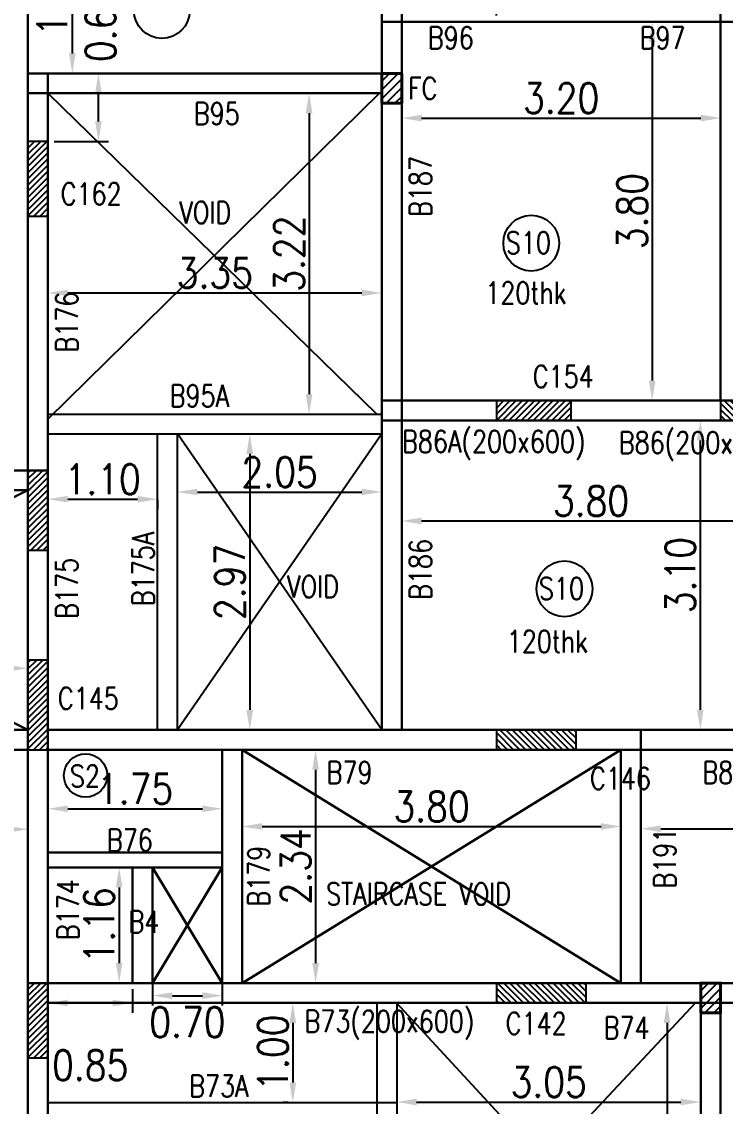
# Model space of a CAD drawing. Extents: x 461 to 37421, y -8279 to -202.
# Drawn here: x 37032.49 to 37039.55, y -8097.48 to -8086.6 of the extents above; entities that cross this region are included whole.
import ezdxf

# ---------------------------------------------------------------- set-up
doc = ezdxf.new("R2010")
doc.units = 0
doc.header["$MEASUREMENT"] = 0
doc.header["$PDMODE"] = 34
doc.header["$PDSIZE"] = 0.2
for name, color, linetype in [('COLNO', 4, 'Continuous'), ('DIM', 253, 'Continuous'), ('K-col', 1, 'Continuous')]:
    doc.layers.add(name, color=color, linetype=linetype)
doc.layers.add('k-beam', color=6, linetype='Continuous', lineweight=30)
doc.styles.add('RS', font='ROMANS.shx', dxfattribs={"width": 0.85})
doc.dimstyles.new('DIM1', dxfattribs={"dimtxt": 0.3, "dimasz": 0.2, "dimexe": 0.1, "dimexo": 0.0625, "dimgap": 0.05, "dimtad": 1, "dimzin": 0, "dimdsep": 46, "dimtxsty": 'RS', "dimcen": 0.09, "dimclrd": 256, "dimclre": 256, "dimclrt": 12, "dimaunit": 1, "dimadec": 3, "dimazin": 0, "dimtfac": 1, "dimtofl": 0, "dimtmove": 2, "dimatfit": 3, "dimfxl": 1, "dimtolj": 1, "dimtzin": 0, "dimlwd": -1, "dimarcsym": 0})

# ---------------------------------------------------------------- blocks, each defined once
blk = doc.blocks.new('*D1299')
at = {"lineweight": -2, "transparency": 16777216}
for p, q in [((37033.799, -8095.724), (37033.799, -8096.468)), ((37034.499, -8095.724), (37034.499, -8096.468))]:
    blk.add_line(p, q, dxfattribs=at)
at = {"transparency": 16777216}
blk.add_line((37033.999, -8096.368), (37034.299, -8096.368), dxfattribs=at)
for points in [[(37033.999, -8096.334), (37033.999, -8096.401), (37033.799, -8096.368)], [(37034.299, -8096.334), (37034.299, -8096.401), (37034.499, -8096.368)]]:
    blk.add_solid(points, dxfattribs=at)
at = {"layer": 'Defpoints', "color": 0, "transparency": 16777216}
for p in [(37033.799, -8095.662), (37034.499, -8095.662), (37034.499, -8096.368)]:
    blk.add_point(p, dxfattribs=at)
at = {"color": 12, "transparency": 16777216, "insert": (37034.149, -8096.634), "char_height": 0.3, "attachment_point": 5, "style": 'RS'}
blk.add_mtext('\\A1;0.70', dxfattribs=at)
blk = doc.blocks.new('*D1300')
at = {"lineweight": -2, "transparency": 16777216}
for p, q in [((37034.034, -8095.082), (37033.364, -8095.082)), ((37034.034, -8096.241), (37033.364, -8096.241))]:
    blk.add_line(p, q, dxfattribs=at)
at = {"transparency": 16777216}
blk.add_line((37033.464, -8095.282), (37033.464, -8096.041), dxfattribs=at)
for points in [[(37033.431, -8095.282), (37033.497, -8095.282), (37033.464, -8095.082)], [(37033.431, -8096.041), (37033.497, -8096.041), (37033.464, -8096.241)]]:
    blk.add_solid(points, dxfattribs=at)
at = {"layer": 'Defpoints', "color": 0, "transparency": 16777216}
for p in [(37034.096, -8095.082), (37033.464, -8096.241), (37034.096, -8096.241)]:
    blk.add_point(p, dxfattribs=at)
at = {"color": 12, "transparency": 16777216, "insert": (37033.264, -8095.662), "char_height": 0.3, "attachment_point": 5, "rotation": 90, "style": 'RS'}
blk.add_mtext('\\A1;1.16', dxfattribs=at)
blk = doc.blocks.new('*D1311')
at = {"lineweight": -2, "transparency": 16777216}
for p, q in [((37038.699, -8095.742), (37038.699, -8094.593)), ((37042.199, -8095.742), (37042.199, -8094.593))]:
    blk.add_line(p, q, dxfattribs=at)
at = {"transparency": 16777216}
blk.add_line((37038.899, -8094.693), (37041.999, -8094.693), dxfattribs=at)
for points in [[(37038.899, -8094.66), (37038.899, -8094.727), (37038.699, -8094.693)], [(37041.999, -8094.66), (37041.999, -8094.727), (37042.199, -8094.693)]]:
    blk.add_solid(points, dxfattribs=at)
at = {"layer": 'Defpoints', "color": 0, "transparency": 16777216}
for p in [(37042.199, -8094.693), (37038.699, -8095.804), (37042.199, -8095.804)]:
    blk.add_point(p, dxfattribs=at)
at = {"color": 12, "transparency": 16777216, "insert": (37040.449, -8094.493), "char_height": 0.3, "attachment_point": 5, "style": 'RS'}
blk.add_mtext('\\A1;3.50', dxfattribs=at)
blk = doc.blocks.new('*D1312')
at = {"lineweight": -2, "transparency": 16777216}
for p, q in [((37032.749, -8094.445), (37032.749, -8094.393)), ((37034.499, -8094.445), (37034.499, -8094.393))]:
    blk.add_line(p, q, dxfattribs=at)
at = {"transparency": 16777216}
blk.add_line((37032.949, -8094.493), (37034.299, -8094.493), dxfattribs=at)
for points in [[(37032.949, -8094.46), (37032.949, -8094.526), (37032.749, -8094.493)], [(37034.299, -8094.46), (37034.299, -8094.526), (37034.499, -8094.493)]]:
    blk.add_solid(points, dxfattribs=at)
at = {"layer": 'Defpoints', "color": 0, "transparency": 16777216}
for p in [(37032.749, -8094.507), (37034.499, -8094.493), (37034.499, -8094.507)]:
    blk.add_point(p, dxfattribs=at)
at = {"color": 12, "transparency": 16777216, "insert": (37033.624, -8094.293), "char_height": 0.3, "attachment_point": 5, "style": 'RS'}
blk.add_mtext('\\A1;1.75', dxfattribs=at)
blk = doc.blocks.new('*D1323')
at = {"lineweight": -2, "transparency": 16777216}
for p, q in [((37032.812, -8087.115), (37033.356, -8087.115)), ((37032.812, -8087.797), (37033.356, -8087.797))]:
    blk.add_line(p, q, dxfattribs=at)
at = {"transparency": 16777216}
blk.add_line((37033.256, -8087.597), (37033.256, -8087.315), dxfattribs=at)
for points in [[(37033.223, -8087.315), (37033.289, -8087.315), (37033.256, -8087.115)], [(37033.223, -8087.597), (37033.289, -8087.597), (37033.256, -8087.797)]]:
    blk.add_solid(points, dxfattribs=at)
at = {"layer": 'Defpoints', "color": 0, "transparency": 16777216}
for p in [(37032.749, -8087.115), (37033.256, -8087.115), (37032.749, -8087.797)]:
    blk.add_point(p, dxfattribs=at)
at = {"color": 12, "transparency": 16777216, "insert": (37033.278, -8086.62), "char_height": 0.3, "attachment_point": 5, "rotation": 90, "style": 'RS'}
blk.add_mtext('\\A1;0.68', dxfattribs=at)
blk = doc.blocks.new('*D1324')
at = {"lineweight": -2, "transparency": 16777216}
for p, q in [((37036.099, -8086.534), (37036.099, -8085.681)), ((37037.249, -8086.534), (37037.249, -8085.681))]:
    blk.add_line(p, q, dxfattribs=at)
at = {"transparency": 16777216}
blk.add_line((37037.049, -8085.781), (37036.299, -8085.781), dxfattribs=at)
for points in [[(37036.299, -8085.748), (37036.299, -8085.815), (37036.099, -8085.781)], [(37037.049, -8085.748), (37037.049, -8085.815), (37037.249, -8085.781)]]:
    blk.add_solid(points, dxfattribs=at)
at = {"layer": 'Defpoints', "color": 0, "transparency": 16777216}
for p in [(37036.099, -8085.781), (37036.099, -8086.597), (37037.249, -8086.597)]:
    blk.add_point(p, dxfattribs=at)
at = {"color": 12, "transparency": 16777216, "insert": (37036.674, -8085.581), "char_height": 0.3, "attachment_point": 5, "style": 'RS'}
blk.add_mtext('\\A1;1.15', dxfattribs=at)
blk = doc.blocks.new('*D1354')
at = {"layer": 'Defpoints', "color": 0, "transparency": 16777216}
for p in [(37027.669, -8092.8), (37032.549, -8092.8), (37032.549, -8093.083)]:
    blk.add_point(p, dxfattribs=at)
at = {"layer": 'DIM', "lineweight": -2, "transparency": 16777216}
for p, q in [((37027.669, -8092.862), (37027.669, -8093.183)), ((37032.549, -8092.862), (37032.549, -8093.183))]:
    blk.add_line(p, q, dxfattribs=at)
at = {"layer": 'DIM', "transparency": 16777216}
blk.add_line((37027.869, -8093.083), (37032.349, -8093.083), dxfattribs=at)
for points in [[(37027.869, -8093.05), (37027.869, -8093.117), (37027.669, -8093.083)], [(37032.349, -8093.05), (37032.349, -8093.117), (37032.549, -8093.083)]]:
    blk.add_solid(points, dxfattribs=at)
at = {"layer": 'DIM', "color": 12, "transparency": 16777216, "insert": (37030.109, -8092.883), "char_height": 0.3, "attachment_point": 5, "style": 'RS'}
blk.add_mtext('\\A1;4.88', dxfattribs=at)
blk = doc.blocks.new('*D1356')
at = {"layer": 'Defpoints', "color": 0, "transparency": 16777216}
for p in [(37032.549, -8094.699), (37027.669, -8094.903), (37032.549, -8094.903)]:
    blk.add_point(p, dxfattribs=at)
at = {"layer": 'DIM', "lineweight": -2, "transparency": 16777216}
for p, q in [((37027.669, -8094.841), (37027.669, -8094.599)), ((37032.549, -8094.841), (37032.549, -8094.599))]:
    blk.add_line(p, q, dxfattribs=at)
at = {"layer": 'DIM', "transparency": 16777216}
blk.add_line((37027.869, -8094.699), (37032.349, -8094.699), dxfattribs=at)
for points in [[(37027.869, -8094.666), (37027.869, -8094.732), (37027.669, -8094.699)], [(37032.349, -8094.666), (37032.349, -8094.732), (37032.549, -8094.699)]]:
    blk.add_solid(points, dxfattribs=at)
at = {"layer": 'DIM', "color": 12, "transparency": 16777216, "insert": (37030.109, -8094.499), "char_height": 0.3, "attachment_point": 5, "style": 'RS'}
blk.add_mtext('\\A1;4.88', dxfattribs=at)
blk = doc.blocks.new('*D1358')
at = {"layer": 'Defpoints', "color": 0, "transparency": 16777216}
for p in [(37032.749, -8091.33), (37033.849, -8091.33), (37033.849, -8091.387)]:
    blk.add_point(p, dxfattribs=at)
at = {"layer": 'DIM', "lineweight": -2, "transparency": 16777216}
for p, q in [((37032.749, -8091.392), (37032.749, -8091.487)), ((37033.849, -8091.392), (37033.849, -8091.487))]:
    blk.add_line(p, q, dxfattribs=at)
at = {"layer": 'DIM', "transparency": 16777216}
blk.add_line((37032.949, -8091.387), (37033.649, -8091.387), dxfattribs=at)
for points in [[(37032.949, -8091.354), (37032.949, -8091.421), (37032.749, -8091.387)], [(37033.649, -8091.354), (37033.649, -8091.421), (37033.849, -8091.387)]]:
    blk.add_solid(points, dxfattribs=at)
at = {"layer": 'DIM', "color": 12, "transparency": 16777216, "insert": (37033.299, -8091.187), "char_height": 0.3, "attachment_point": 5, "style": 'RS'}
blk.add_mtext('\\A1;1.10', dxfattribs=at)
blk = doc.blocks.new('*D1359')
at = {"layer": 'Defpoints', "color": 0, "transparency": 16777216}
for p in [(37034.667, -8090.733), (37034.667, -8093.701), (37034.775, -8093.701)]:
    blk.add_point(p, dxfattribs=at)
at = {"layer": 'DIM', "lineweight": -2, "transparency": 16777216}
for p, q in [((37034.73, -8090.733), (37034.875, -8090.733)), ((37034.73, -8093.701), (37034.875, -8093.701))]:
    blk.add_line(p, q, dxfattribs=at)
at = {"layer": 'DIM', "transparency": 16777216}
blk.add_line((37034.775, -8090.933), (37034.775, -8093.501), dxfattribs=at)
for points in [[(37034.741, -8090.933), (37034.808, -8090.933), (37034.775, -8090.733)], [(37034.741, -8093.501), (37034.808, -8093.501), (37034.775, -8093.701)]]:
    blk.add_solid(points, dxfattribs=at)
at = {"layer": 'DIM', "color": 12, "transparency": 16777216, "insert": (37034.575, -8092.217), "char_height": 0.3, "attachment_point": 5, "rotation": 90, "style": 'RS'}
blk.add_mtext('\\A1;2.97', dxfattribs=at)
blk = doc.blocks.new('*D1360')
at = {"layer": 'Defpoints', "color": 0, "transparency": 16777216}
for p in [(37036.099, -8091.315), (37034.049, -8091.415), (37036.099, -8091.415)]:
    blk.add_point(p, dxfattribs=at)
at = {"layer": 'DIM', "lineweight": -2, "transparency": 16777216}
for p, q in [((37034.049, -8091.353), (37034.049, -8091.215)), ((37036.099, -8091.353), (37036.099, -8091.215))]:
    blk.add_line(p, q, dxfattribs=at)
at = {"layer": 'DIM', "transparency": 16777216}
blk.add_line((37034.249, -8091.315), (37035.899, -8091.315), dxfattribs=at)
for points in [[(37034.249, -8091.281), (37034.249, -8091.348), (37034.049, -8091.315)], [(37035.899, -8091.281), (37035.899, -8091.348), (37036.099, -8091.315)]]:
    blk.add_solid(points, dxfattribs=at)
at = {"layer": 'DIM', "color": 12, "transparency": 16777216, "insert": (37035.074, -8091.115), "char_height": 0.3, "attachment_point": 5, "style": 'RS'}
blk.add_mtext('\\A1;2.05', dxfattribs=at)
blk = doc.blocks.new('*D1361')
at = {"layer": 'Defpoints', "color": 0, "transparency": 16777216}
for p in [(37032.749, -8089.053), (37036.099, -8089.053), (37036.099, -8089.318)]:
    blk.add_point(p, dxfattribs=at)
at = {"layer": 'DIM', "lineweight": -2, "transparency": 16777216}
for p, q in [((37032.749, -8089.116), (37032.749, -8089.418)), ((37036.099, -8089.116), (37036.099, -8089.418))]:
    blk.add_line(p, q, dxfattribs=at)
at = {"layer": 'DIM', "transparency": 16777216}
blk.add_line((37032.949, -8089.318), (37035.899, -8089.318), dxfattribs=at)
for points in [[(37032.949, -8089.285), (37032.949, -8089.351), (37032.749, -8089.318)], [(37035.899, -8089.285), (37035.899, -8089.351), (37036.099, -8089.318)]]:
    blk.add_solid(points, dxfattribs=at)
at = {"layer": 'DIM', "color": 12, "transparency": 16777216, "insert": (37034.424, -8089.118), "char_height": 0.3, "attachment_point": 5, "style": 'RS'}
blk.add_mtext('\\A1;3.35', dxfattribs=at)
blk = doc.blocks.new('*D1362')
at = {"layer": 'Defpoints', "color": 0, "transparency": 16777216}
for p in [(37035.293, -8087.315), (37035.293, -8090.533), (37035.37, -8090.533)]:
    blk.add_point(p, dxfattribs=at)
at = {"layer": 'DIM', "lineweight": -2, "transparency": 16777216}
for p, q in [((37035.356, -8087.315), (37035.47, -8087.315)), ((37035.356, -8090.533), (37035.47, -8090.533))]:
    blk.add_line(p, q, dxfattribs=at)
at = {"layer": 'DIM', "transparency": 16777216}
blk.add_line((37035.37, -8087.515), (37035.37, -8090.333), dxfattribs=at)
for points in [[(37035.336, -8087.515), (37035.403, -8087.515), (37035.37, -8087.315)], [(37035.336, -8090.333), (37035.403, -8090.333), (37035.37, -8090.533)]]:
    blk.add_solid(points, dxfattribs=at)
at = {"layer": 'DIM', "color": 12, "transparency": 16777216, "insert": (37035.17, -8088.924), "char_height": 0.3, "attachment_point": 5, "rotation": 90, "style": 'RS'}
blk.add_mtext('\\A1;3.22', dxfattribs=at)
blk = doc.blocks.new('*D1364')
at = {"layer": 'Defpoints', "color": 0, "transparency": 16777216}
for p in [(37033.048, -8085.604), (37032.994, -8087.115), (37033.048, -8087.115)]:
    blk.add_point(p, dxfattribs=at)
at = {"layer": 'DIM', "lineweight": -2, "transparency": 16777216}
for p, q in [((37032.986, -8085.604), (37032.894, -8085.604)), ((37032.986, -8087.115), (37032.894, -8087.115))]:
    blk.add_line(p, q, dxfattribs=at)
at = {"layer": 'DIM', "transparency": 16777216}
blk.add_line((37032.994, -8085.804), (37032.994, -8086.915), dxfattribs=at)
for points in [[(37032.961, -8085.804), (37033.028, -8085.804), (37032.994, -8085.604)], [(37032.961, -8086.915), (37033.028, -8086.915), (37032.994, -8087.115)]]:
    blk.add_solid(points, dxfattribs=at)
at = {"layer": 'DIM', "color": 12, "transparency": 16777216, "insert": (37032.794, -8086.359), "char_height": 0.3, "attachment_point": 5, "rotation": 90, "style": 'RS'}
blk.add_mtext('\\A1;1.51', dxfattribs=at)
blk = doc.blocks.new('*D1365')
at = {"layer": 'Defpoints', "color": 0, "transparency": 16777216}
for p in [(37039.499, -8087.564), (37036.299, -8087.672), (37039.499, -8087.672)]:
    blk.add_point(p, dxfattribs=at)
at = {"layer": 'DIM', "lineweight": -2, "transparency": 16777216}
for p, q in [((37036.299, -8087.609), (37036.299, -8087.464)), ((37039.499, -8087.609), (37039.499, -8087.464))]:
    blk.add_line(p, q, dxfattribs=at)
at = {"layer": 'DIM', "transparency": 16777216}
blk.add_line((37036.499, -8087.564), (37039.299, -8087.564), dxfattribs=at)
for points in [[(37036.499, -8087.53), (37036.499, -8087.597), (37036.299, -8087.564)], [(37039.299, -8087.53), (37039.299, -8087.597), (37039.499, -8087.564)]]:
    blk.add_solid(points, dxfattribs=at)
at = {"layer": 'DIM', "color": 12, "transparency": 16777216, "insert": (37037.899, -8087.364), "char_height": 0.3, "attachment_point": 5, "style": 'RS'}
blk.add_mtext('\\A1;3.20', dxfattribs=at)
blk = doc.blocks.new('*D1366')
at = {"layer": 'Defpoints', "color": 0, "transparency": 16777216}
for p in [(37038.534, -8086.597), (37038.534, -8090.397), (37038.812, -8090.397)]:
    blk.add_point(p, dxfattribs=at)
at = {"layer": 'DIM', "lineweight": -2, "transparency": 16777216}
for p, q in [((37038.597, -8086.597), (37038.912, -8086.597)), ((37038.597, -8090.397), (37038.912, -8090.397))]:
    blk.add_line(p, q, dxfattribs=at)
at = {"layer": 'DIM', "transparency": 16777216}
blk.add_line((37038.812, -8086.797), (37038.812, -8090.197), dxfattribs=at)
for points in [[(37038.779, -8086.797), (37038.846, -8086.797), (37038.812, -8086.597)], [(37038.779, -8090.197), (37038.846, -8090.197), (37038.812, -8090.397)]]:
    blk.add_solid(points, dxfattribs=at)
at = {"layer": 'DIM', "color": 12, "transparency": 16777216, "insert": (37038.612, -8088.497), "char_height": 0.3, "attachment_point": 5, "rotation": 90, "style": 'RS'}
blk.add_mtext('\\A1;3.80', dxfattribs=at)
blk = doc.blocks.new('*D1381')
at = {"layer": 'Defpoints', "color": 0, "transparency": 16777216}
for p in [(37036.299, -8091.482), (37040.099, -8091.482), (37040.099, -8091.605)]:
    blk.add_point(p, dxfattribs=at)
at = {"layer": 'DIM', "lineweight": -2, "transparency": 16777216}
for p, q in [((37036.299, -8091.544), (37036.299, -8091.705)), ((37040.099, -8091.544), (37040.099, -8091.705))]:
    blk.add_line(p, q, dxfattribs=at)
at = {"layer": 'DIM', "transparency": 16777216}
blk.add_line((37036.499, -8091.605), (37039.899, -8091.605), dxfattribs=at)
for points in [[(37036.499, -8091.572), (37036.499, -8091.639), (37036.299, -8091.605)], [(37039.899, -8091.572), (37039.899, -8091.639), (37040.099, -8091.605)]]:
    blk.add_solid(points, dxfattribs=at)
at = {"layer": 'DIM', "color": 12, "transparency": 16777216, "insert": (37038.199, -8091.405), "char_height": 0.3, "attachment_point": 5, "style": 'RS'}
blk.add_mtext('\\A1;3.80', dxfattribs=at)
blk = doc.blocks.new('*D1382')
at = {"layer": 'Defpoints', "color": 0, "transparency": 16777216}
for p in [(37039.202, -8090.597), (37039.202, -8093.701), (37039.295, -8093.701)]:
    blk.add_point(p, dxfattribs=at)
at = {"layer": 'DIM', "lineweight": -2, "transparency": 16777216}
for p, q in [((37039.265, -8090.597), (37039.395, -8090.597)), ((37039.265, -8093.701), (37039.395, -8093.701))]:
    blk.add_line(p, q, dxfattribs=at)
at = {"layer": 'DIM', "transparency": 16777216}
blk.add_line((37039.295, -8090.797), (37039.295, -8093.501), dxfattribs=at)
for points in [[(37039.262, -8090.797), (37039.328, -8090.797), (37039.295, -8090.597)], [(37039.262, -8093.501), (37039.328, -8093.501), (37039.295, -8093.701)]]:
    blk.add_solid(points, dxfattribs=at)
at = {"layer": 'DIM', "color": 12, "transparency": 16777216, "insert": (37039.095, -8092.149), "char_height": 0.3, "attachment_point": 5, "rotation": 90, "style": 'RS'}
blk.add_mtext('\\A1;3.10', dxfattribs=at)
blk = doc.blocks.new('*D1383')
at = {"layer": 'Defpoints', "color": 0, "transparency": 16777216}
for p in [(37034.699, -8094.567), (37038.499, -8094.567), (37038.499, -8094.671)]:
    blk.add_point(p, dxfattribs=at)
at = {"layer": 'DIM', "lineweight": -2, "transparency": 16777216}
for p, q in [((37034.699, -8094.63), (37034.699, -8094.771)), ((37038.499, -8094.63), (37038.499, -8094.771))]:
    blk.add_line(p, q, dxfattribs=at)
at = {"layer": 'DIM', "transparency": 16777216}
blk.add_line((37034.899, -8094.671), (37038.299, -8094.671), dxfattribs=at)
for points in [[(37034.899, -8094.637), (37034.899, -8094.704), (37034.699, -8094.671)], [(37038.299, -8094.637), (37038.299, -8094.704), (37038.499, -8094.671)]]:
    blk.add_solid(points, dxfattribs=at)
at = {"layer": 'DIM', "color": 12, "transparency": 16777216, "insert": (37036.599, -8094.471), "char_height": 0.3, "attachment_point": 5, "style": 'RS'}
blk.add_mtext('\\A1;3.80', dxfattribs=at)
blk = doc.blocks.new('*D1384')
at = {"layer": 'Defpoints', "color": 0, "transparency": 16777216}
for p in [(37035.304, -8093.901), (37035.304, -8096.241), (37035.435, -8096.241)]:
    blk.add_point(p, dxfattribs=at)
at = {"layer": 'DIM', "lineweight": -2, "transparency": 16777216}
for p, q in [((37035.367, -8093.901), (37035.535, -8093.901)), ((37035.367, -8096.241), (37035.535, -8096.241))]:
    blk.add_line(p, q, dxfattribs=at)
at = {"layer": 'DIM', "transparency": 16777216}
blk.add_line((37035.435, -8094.101), (37035.435, -8096.041), dxfattribs=at)
for points in [[(37035.402, -8094.101), (37035.469, -8094.101), (37035.435, -8093.901)], [(37035.402, -8096.041), (37035.469, -8096.041), (37035.435, -8096.241)]]:
    blk.add_solid(points, dxfattribs=at)
at = {"layer": 'DIM', "color": 12, "transparency": 16777216, "insert": (37035.235, -8095.071), "char_height": 0.3, "attachment_point": 5, "rotation": 90, "style": 'RS'}
blk.add_mtext('\\A1;2.34', dxfattribs=at)
blk = doc.blocks.new('*D1385')
at = {"layer": 'Defpoints', "color": 0, "transparency": 16777216}
for p in [(37032.749, -8096.241), (37033.599, -8096.241), (37033.599, -8096.441)]:
    blk.add_point(p, dxfattribs=at)
at = {"layer": 'DIM', "lineweight": -2, "transparency": 16777216}
for p, q in [((37032.749, -8096.303), (37032.749, -8096.541)), ((37033.599, -8096.303), (37033.599, -8096.541))]:
    blk.add_line(p, q, dxfattribs=at)
at = {"layer": 'DIM', "transparency": 16777216}
blk.add_line((37032.949, -8096.441), (37033.399, -8096.441), dxfattribs=at)
for points in [[(37032.949, -8096.408), (37032.949, -8096.474), (37032.749, -8096.441)], [(37033.399, -8096.408), (37033.399, -8096.474), (37033.599, -8096.441)]]:
    blk.add_solid(points, dxfattribs=at)
at = {"layer": 'DIM', "color": 12, "transparency": 16777216, "insert": (37033.174, -8097.066), "char_height": 0.3, "attachment_point": 5, "style": 'RS'}
blk.add_mtext('\\A1;0.85', dxfattribs=at)
blk = doc.blocks.new('*D1386')
at = {"layer": 'Defpoints', "color": 0, "transparency": 16777216}
for p in [(37035.222, -8096.441), (37035.207, -8097.44), (37035.222, -8097.44)]:
    blk.add_point(p, dxfattribs=at)
at = {"layer": 'DIM', "lineweight": -2, "transparency": 16777216}
for p, q in [((37035.16, -8096.441), (37035.107, -8096.441)), ((37035.16, -8097.44), (37035.107, -8097.44))]:
    blk.add_line(p, q, dxfattribs=at)
at = {"layer": 'DIM', "transparency": 16777216}
blk.add_line((37035.207, -8096.641), (37035.207, -8097.24), dxfattribs=at)
for points in [[(37035.173, -8096.641), (37035.24, -8096.641), (37035.207, -8096.441)], [(37035.173, -8097.24), (37035.24, -8097.24), (37035.207, -8097.44)]]:
    blk.add_solid(points, dxfattribs=at)
at = {"layer": 'DIM', "color": 12, "transparency": 16777216, "insert": (37035.007, -8096.94), "char_height": 0.3, "attachment_point": 5, "rotation": 90, "style": 'RS'}
blk.add_mtext('\\A1;1.00', dxfattribs=at)
blk = doc.blocks.new('*D1389')
at = {"layer": 'Defpoints', "color": 0, "transparency": 16777216}
for p in [(37036.249, -8097.247), (37039.299, -8097.247), (37039.299, -8097.435)]:
    blk.add_point(p, dxfattribs=at)
at = {"layer": 'DIM', "lineweight": -2, "transparency": 16777216}
for p, q in [((37036.249, -8097.31), (37036.249, -8097.535)), ((37039.299, -8097.31), (37039.299, -8097.535))]:
    blk.add_line(p, q, dxfattribs=at)
at = {"layer": 'DIM', "transparency": 16777216}
blk.add_line((37036.449, -8097.435), (37039.099, -8097.435), dxfattribs=at)
for points in [[(37036.449, -8097.401), (37036.449, -8097.468), (37036.249, -8097.435)], [(37039.099, -8097.401), (37039.099, -8097.468), (37039.299, -8097.435)]]:
    blk.add_solid(points, dxfattribs=at)
at = {"layer": 'DIM', "color": 12, "transparency": 16777216, "insert": (37037.774, -8097.235), "char_height": 0.3, "attachment_point": 5, "style": 'RS'}
blk.add_mtext('\\A1;3.05', dxfattribs=at)
blk = doc.blocks.new('*D1390')
at = {"layer": 'Defpoints', "color": 0, "transparency": 16777216}
for p in [(37038.942, -8096.441), (37038.942, -8099.691), (37038.962, -8099.691)]:
    blk.add_point(p, dxfattribs=at)
at = {"layer": 'DIM', "lineweight": -2, "transparency": 16777216}
for p, q in [((37039.004, -8096.441), (37039.062, -8096.441)), ((37039.004, -8099.691), (37039.062, -8099.691))]:
    blk.add_line(p, q, dxfattribs=at)
at = {"layer": 'DIM', "transparency": 16777216}
blk.add_line((37038.962, -8096.641), (37038.962, -8099.491), dxfattribs=at)
for points in [[(37038.928, -8096.641), (37038.995, -8096.641), (37038.962, -8096.441)], [(37038.928, -8099.491), (37038.995, -8099.491), (37038.962, -8099.691)]]:
    blk.add_solid(points, dxfattribs=at)
at = {"layer": 'DIM', "color": 12, "transparency": 16777216, "insert": (37038.762, -8098.066), "char_height": 0.3, "attachment_point": 5, "rotation": 90, "style": 'RS'}
blk.add_mtext('\\A1;3.25', dxfattribs=at)

msp = doc.modelspace()

# ---------------------------------------------------------------- hatches: boundary and pattern name
h = msp.add_hatch()
h.set_pattern_fill('ANSI31', color=1, scale=0.5)
h.set_pattern_definition([(45, (-64.954606, -139.003364), (-0.04419417382, 0.04419417382), [])])
h.paths.add_polyline_path([(37036.299, -8087.115), (37036.099, -8087.115), (37036.099, -8087.415), (37036.299, -8087.415)])
h = msp.add_hatch()
h.set_pattern_fill('ANSI31', color=1, scale=0.5)
h.set_pattern_definition([(45, (-61.754606, -148.12969), (-0.04419417382, 0.04419417382), [])])
h.paths.add_polyline_path([(37039.499, -8096.241), (37039.299, -8096.241), (37039.299, -8096.541), (37039.499, -8096.541)])
at = {"layer": 'K-col'}
h = msp.add_hatch(dxfattribs=at)
h.set_pattern_fill('ANSI31', color=256, scale=0.35, angle=-180, style=0)
h.set_pattern_definition([(225, (-334.077617, 114.307554), (0.030935921677, -0.030935921677), [])])
h.paths.add_polyline_path([(37032.749, -8087.797), (37032.549, -8087.797), (37032.549, -8088.547), (37032.749, -8088.547)])
h = msp.add_hatch(dxfattribs=at)
h.set_pattern_fill('ANSI31', color=256, scale=0.35, angle=-180, style=0)
h.set_pattern_definition([(225, (-327.821093, 111.337234), (0.030935921677, -0.030935921677), [])])
h.paths.add_polyline_path([(37037.999, -8090.597), (37037.999, -8090.397), (37037.249, -8090.397), (37037.249, -8090.597)])
h = msp.add_hatch(dxfattribs=at)
h.set_pattern_fill('ANSI31', color=256, scale=0.35, angle=-90, style=0)
h.set_pattern_definition([(315, (45245.723187, 29284.95738), (0.030935921677, 0.030935921677), [])])
h.paths.add_polyline_path([(37040.299, -8090.597), (37040.299, -8090.397), (37039.499, -8090.397), (37039.499, -8090.597)])
h = msp.add_hatch(dxfattribs=at)
h.set_pattern_fill('ANSI31', color=256, scale=0.35, style=0)
h.set_pattern_definition([(45, (-342.80458, 114.32546), (-0.030935921677, 0.030935921677), [])])
h.paths.add_polyline_path([(37032.749, -8091.098), (37032.549, -8091.098), (37032.549, -8091.898), (37032.749, -8091.898)])
h = msp.add_hatch(dxfattribs=at)
h.set_pattern_fill('ANSI31', color=256, scale=0.35, angle=-180, style=0)
h.set_pattern_definition([(225, (45236.98865, 29267.03396), (0.030935921677, -0.030935921677), [])])
h.paths.add_polyline_path([(37032.549, -8093.676), (37032.749, -8093.676), (37032.749, -8093.226), (37032.549, -8093.226)])
h.paths.add_polyline_path([(37032.549, -8093.226), (37032.749, -8093.226), (37032.749, -8093.062, -0.067586), (37032.649, -8093.076, -0.067586), (37032.549, -8093.062)])
h.paths.add_polyline_path([(37032.549, -8093.001), (37032.549, -8093.062, 0.067586), (37032.649, -8093.076, 0.067586), (37032.749, -8093.062), (37032.749, -8093.001)])
h.paths.add_polyline_path([(37032.649, -8093.826, -0.067586), (37032.749, -8093.839), (37032.749, -8093.676), (37032.549, -8093.676), (37032.549, -8093.839, -0.067586)])
h.paths.add_polyline_path([(37032.749, -8093.901), (37032.749, -8093.839, 0.067586), (37032.649, -8093.826, 0.067586), (37032.549, -8093.839), (37032.549, -8093.901)])
h = msp.add_hatch(dxfattribs=at)
h.set_pattern_fill('ANSI31', color=256, scale=0.35, angle=-90, style=0)
h.set_pattern_definition([(315, (45243.473187, 29281.653138), (0.030935921677, 0.030935921677), [])])
h.paths.add_polyline_path([(37038.049, -8093.901), (37038.049, -8093.701), (37037.249, -8093.701), (37037.249, -8093.901)])
h = msp.add_hatch(dxfattribs=at)
h.set_pattern_fill('ANSI31', color=256, scale=0.35, angle=-180, style=0)
h.set_pattern_definition([(225, (-334.077617, 105.86414), (0.030935921677, -0.030935921677), [])])
h.paths.add_polyline_path([(37032.749, -8096.241), (37032.549, -8096.241), (37032.549, -8096.991), (37032.749, -8096.991)])
h = msp.add_hatch(dxfattribs=at)
h.set_pattern_fill('ANSI31', color=256, scale=0.35, angle=-90, style=0)
h.set_pattern_definition([(315, (-322.785403, 107.9983), (0.030935921677, 0.030935921677), [])])
h.paths.add_polyline_path([(37037.924, -8096.441), (37037.924, -8096.241), (37037.474, -8096.241), (37037.474, -8096.441)])
h.paths.add_polyline_path([(37037.474, -8096.441), (37037.474, -8096.241), (37037.311, -8096.241, -0.067586), (37037.324, -8096.341, -0.067586), (37037.311, -8096.441)])
h.paths.add_polyline_path([(37037.249, -8096.441), (37037.311, -8096.441, 0.067586), (37037.324, -8096.341, 0.067586), (37037.311, -8096.241), (37037.249, -8096.241)])
h.paths.add_polyline_path([(37038.074, -8096.341, -0.067586), (37038.088, -8096.241), (37037.924, -8096.241), (37037.924, -8096.441), (37038.088, -8096.441, -0.067586)])
h.paths.add_polyline_path([(37038.149, -8096.241), (37038.088, -8096.241, 0.067586), (37038.074, -8096.341, 0.067586), (37038.088, -8096.441), (37038.149, -8096.441)])

# ---------------------------------------------------------------- linework, layer by layer
for p, q in [((37032.749, -8087.315), (37036.049, -8090.533)), ((37036.075, -8087.315), (37032.749, -8090.583)), ((37036.1, -8093.701), (37034.049, -8090.733)), ((37036.099, -8090.733), (37034.049, -8093.701)), ((37039.249, -8099.69), (37036.248, -8096.44)), ((37039.248, -8096.441), (37036.248, -8099.636))]:
    msp.add_line(p, q)
at = {"color": 3}
for p, q in [((37032.749, -8090.533), (37036.099, -8090.533)), ((37032.749, -8090.733), (37036.099, -8090.733)), ((37033.849, -8093.701), (37033.849, -8090.733)), ((37034.049, -8093.701), (37034.049, -8090.733)), ((37036.049, -8096.441), (37036.049, -8099.691)), ((37036.249, -8096.441), (37036.249, -8099.691)), ((37032.749, -8097.44), (37036.248, -8097.44))]:
    msp.add_line(p, q, dxfattribs=at)
at = {"color": 3, "lineweight": 40}
for points in [[(37036.099, -8087.415), (37036.299, -8087.415), (37036.299, -8087.115), (37036.099, -8087.115)], [(37039.299, -8096.541), (37039.499, -8096.541), (37039.499, -8096.241), (37039.299, -8096.241)]]:
    msp.add_lwpolyline(points, close=True, dxfattribs=at)
at = {"color": 1, "lineweight": 40}
for points in [[(37036.099, -8087.415), (37036.299, -8087.415), (37036.299, -8087.115), (37036.099, -8087.115)], [(37039.299, -8096.541), (37039.499, -8096.541), (37039.499, -8096.241), (37039.299, -8096.241)]]:
    msp.add_lwpolyline(points, close=True, dxfattribs=at)
for centre, radius in [((37033.893, -8086.484), 0.28), ((37037.599, -8088.818), 0.28), ((37037.932, -8092.287), 0.28), ((37033.127, -8094.159), 0.217)]:
    msp.add_circle(centre, radius)
at = {"layer": 'k-beam'}
for p, q in [((37039.499, -8090.397), (37039.499, -8084.897)), ((37032.549, -8085.604), (37032.549, -8087.797)), ((37032.549, -8085.615), (37032.549, -8087.115)), ((37036.099, -8085.604), (37036.099, -8093.701)), ((37036.299, -8085.604), (37036.299, -8093.701)), ((37046.299, -8086.597), (37036.099, -8086.597)), ((37036.099, -8087.115), (37032.549, -8087.115)), ((37032.749, -8087.115), (37032.749, -8087.797)), ((37036.099, -8087.315), (37032.549, -8087.315)), ((37032.549, -8093.915), (37032.549, -8087.797)), ((37032.749, -8093.915), (37032.749, -8087.797)), ((37036.099, -8090.397), (37042.799, -8090.397)), ((37036.099, -8090.597), (37042.799, -8090.597)), ((37027.469, -8091.098), (37032.749, -8091.098)), ((37032.549, -8091.298), (37027.669, -8091.301)), ((37027.669, -8093.701), (37032.549, -8091.298)), ((37027.669, -8091.301), (37032.549, -8093.701)), ((37032.549, -8093.701), (37027.669, -8093.701)), ((37042.799, -8093.701), (37032.749, -8093.701)), ((37032.749, -8093.701), (37032.749, -8093.901)), ((37038.699, -8096.241), (37038.699, -8093.701)), ((37032.549, -8093.901), (37027.669, -8093.901)), ((37032.549, -8096.241), (37032.549, -8093.901)), ((37032.749, -8093.901), (37042.799, -8093.901)), ((37032.749, -8096.241), (37032.749, -8093.901)), ((37034.499, -8096.241), (37034.499, -8093.901)), ((37034.699, -8093.9), (37038.498, -8096.241)), ((37038.498, -8093.901), (37034.699, -8096.241)), ((37034.699, -8096.241), (37034.699, -8093.901)), ((37034.699, -8093.901), (37038.499, -8096.241)), ((37038.499, -8093.901), (37034.699, -8096.241)), ((37038.499, -8093.901), (37038.499, -8096.241)), ((37032.749, -8094.932), (37034.499, -8094.932)), ((37032.749, -8095.082), (37034.499, -8095.082)), ((37033.599, -8095.082), (37033.599, -8096.241)), ((37034.499, -8095.082), (37033.799, -8096.241)), ((37033.799, -8095.082), (37034.499, -8096.241)), ((37033.799, -8095.082), (37033.799, -8096.241)), ((37032.549, -8116.541), (37032.549, -8096.241)), ((37032.549, -8096.241), (37044.099, -8096.241)), ((37032.749, -8116.541), (37032.749, -8096.241)), ((37032.749, -8096.441), (37044.099, -8096.441)), ((37039.299, -8096.441), (37039.299, -8099.691)), ((37039.499, -8096.441), (37039.499, -8099.691))]:
    msp.add_line(p, q, dxfattribs=at)
at = {"layer": 'K-col'}
for points in [[(37032.549, -8088.547), (37032.749, -8088.547), (37032.749, -8087.797), (37032.549, -8087.797)], [(37037.249, -8090.397), (37037.249, -8090.597), (37037.999, -8090.597), (37037.999, -8090.397)], [(37039.499, -8090.397), (37039.499, -8090.597), (37040.299, -8090.597), (37040.299, -8090.397)], [(37032.549, -8091.898), (37032.749, -8091.898), (37032.749, -8091.098), (37032.549, -8091.098)], [(37032.749, -8093.001), (37032.549, -8093.001), (37032.549, -8093.901), (37032.749, -8093.901)], [(37037.249, -8093.701), (37037.249, -8093.901), (37038.049, -8093.901), (37038.049, -8093.701)], [(37032.549, -8096.991), (37032.749, -8096.991), (37032.749, -8096.241), (37032.549, -8096.241)], [(37037.249, -8096.241), (37037.249, -8096.441), (37038.149, -8096.441), (37038.149, -8096.241)]]:
    msp.add_lwpolyline(points, close=True, dxfattribs=at)

# ---------------------------------------------------------------- texts
at = {"layer": 'COLNO', "color": 3, "lineweight": -3, "style": 'RS', "width": 0.8}
for s, rotation, p in [('B96', 359.9918, (37036.562, -8086.868)), ('B97', 359.9918, (37038.687, -8086.868)), ('B95', 359.9918, (37034.214, -8087.628)), ('B187', 89.9918, (37036.597, -8088.555)), ('VOID', 359.9918, (37034.068, -8088.62)), ('120thk', 359.9918, (37037.138, -8089.428)), ('B176', 89.9918, (37033.049, -8089.916)), ('B95A', 359.9918, (37033.972, -8090.46)), ('B86A(200x600)', 359.9918, (37036.303, -8090.918)), ('B86(200x600)', 359.9918, (37038.478, -8090.93)), ('B175A', 89.9918, (37033.815, -8092.46)), ('B186', 89.9918, (37036.597, -8092.397)), ('B175', 89.9918, (37033.049, -8092.587)), ('VOID', 359.9918, (37035.15, -8092.374)), ('120thk', 359.9918, (37037.353, -8092.924)), ('B80(200x700)', 359.9918, (37039.316, -8094.239)), ('B79', 359.9918, (37035.546, -8094.239)), ('B76', 359.9918, (37033.342, -8094.917)), ('B191', 89.9918, (37039.05, -8095.293)), ('B179', 89.9918, (37034.974, -8095.475)), ('B174', 89.9918, (37033.061, -8095.811)), ('B4', 359.9918, (37033.559, -8095.736)), ('B73(200x600)', 359.9918, (37035.324, -8096.735)), ('B74', 359.9918, (37038.326, -8096.8)), ('B73A', 359.9918, (37034.167, -8097.384))]:
    msp.add_text(s, height=0.22, rotation=rotation, dxfattribs=at).set_placement(p)
at = {"layer": 'COLNO', "color": 1, "lineweight": -3, "style": 'RS', "width": 0.8}
for s, p in [('FC', (37036.363, -8087.375)), ('S10', (37037.344, -8088.924)), ('S10', (37037.676, -8092.393)), ('S2', (37032.97, -8094.274))]:
    msp.add_text(s, height=0.22, rotation=359.9918, dxfattribs=at).set_placement(p)
at = {"layer": 'COLNO', "lineweight": -3, "style": 'RS', "width": 0.8}
for s, p in [('C162', (37032.878, -8088.434)), ('C154', (37037.615, -8090.266)), ('C145', (37032.85, -8093.495)), ('C146', (37038.189, -8094.298)), ('STAIRCASE VOID', (37035.541, -8095.457)), ('C142', (37037.343, -8096.756))]:
    msp.add_text(s, height=0.22, rotation=359.9918, dxfattribs=at).set_placement(p)

# ---------------------------------------------------------------- dimensions: what is measured, and where the dimension line sits
for base, p1, p2, picture, middle in [((37036.099, -8085.781), (37037.249, -8086.597), (37036.099, -8086.597), '*D1324', (37036.674, -8085.581)), ((37034.499, -8094.493), (37032.749, -8094.507), (37034.499, -8094.507), '*D1312', (37033.624, -8094.293)), ((37042.199, -8094.693), (37038.699, -8095.804), (37042.199, -8095.804), '*D1311', (37040.449, -8094.493))]:
    dim = msp.add_linear_dim(base=base, p1=p1, p2=p2, dimstyle='DIM1', override={"dimpost": '\\X', "dimfxl": 150})
    dim.commit()
    dim.dimension.update_dxf_attribs({"geometry": picture, "text_midpoint": middle})
for base, p1, p2, angle, picture, middle, dimtype in [((37033.256, -8087.115), (37032.749, -8087.797), (37032.749, -8087.115), 90, '*D1323', (37033.278, -8086.62), 160), ((37034.499, -8096.368), (37033.799, -8095.662), (37034.499, -8095.662), 0, '*D1299', (37034.149, -8096.634), 161)]:
    dim = msp.add_linear_dim(base=base, p1=p1, p2=p2, angle=angle, dimstyle='DIM1', override={"dimpost": '\\X', "dimfxl": 150})
    dim.commit()
    dim.dimension.update_dxf_attribs({"geometry": picture, "text_midpoint": middle, "dimtype": dimtype})
dim = msp.add_linear_dim(base=(37033.464, -8096.241), p1=(37034.096, -8095.082), p2=(37034.096, -8096.241), angle=90, dimstyle='DIM1', override={"dimpost": '\\X', "dimfxl": 150})
dim.commit()
dim.dimension.update_dxf_attribs({"geometry": '*D1300', "text_midpoint": (37033.264, -8095.662)})
at = {"layer": 'DIM'}
for base, p1, p2, picture, middle in [((37032.994, -8087.115), (37033.048, -8085.604), (37033.048, -8087.115), '*D1364', (37032.794, -8086.359)), ((37038.812, -8090.397), (37038.534, -8086.597), (37038.534, -8090.397), '*D1366', (37038.612, -8088.497)), ((37035.37, -8090.533), (37035.293, -8087.315), (37035.293, -8090.533), '*D1362', (37035.17, -8088.924)), ((37039.295, -8093.701), (37039.202, -8090.597), (37039.202, -8093.701), '*D1382', (37039.095, -8092.149)), ((37034.775, -8093.701), (37034.667, -8090.733), (37034.667, -8093.701), '*D1359', (37034.575, -8092.217)), ((37035.435, -8096.241), (37035.304, -8093.901), (37035.304, -8096.241), '*D1384', (37035.235, -8095.071)), ((37035.207, -8097.44), (37035.222, -8096.441), (37035.222, -8097.44), '*D1386', (37035.007, -8096.94)), ((37038.962, -8099.691), (37038.942, -8096.441), (37038.942, -8099.691), '*D1390', (37038.762, -8098.066))]:
    dim = msp.add_linear_dim(base=base, p1=p1, p2=p2, angle=90, dimstyle='DIM1', override={"dimpost": '\\X', "dimfxl": 0.18}, dxfattribs=at)
    dim.commit()
    dim.dimension.update_dxf_attribs({"geometry": picture, "text_midpoint": middle})
for base, p1, p2, picture, middle in [((37039.499, -8087.564), (37036.299, -8087.672), (37039.499, -8087.672), '*D1365', (37037.899, -8087.364)), ((37036.099, -8089.318), (37032.749, -8089.053), (37036.099, -8089.053), '*D1361', (37034.424, -8089.118)), ((37036.099, -8091.315), (37034.049, -8091.415), (37036.099, -8091.415), '*D1360', (37035.074, -8091.115)), ((37033.849, -8091.387), (37032.749, -8091.33), (37033.849, -8091.33), '*D1358', (37033.299, -8091.187)), ((37040.099, -8091.605), (37036.299, -8091.482), (37040.099, -8091.482), '*D1381', (37038.199, -8091.405)), ((37032.549, -8093.083), (37027.669, -8092.8), (37032.549, -8092.8), '*D1354', (37030.109, -8092.883)), ((37032.549, -8094.699), (37027.669, -8094.903), (37032.549, -8094.903), '*D1356', (37030.109, -8094.499)), ((37038.499, -8094.671), (37034.699, -8094.567), (37038.499, -8094.567), '*D1383', (37036.599, -8094.471)), ((37033.599, -8096.441), (37032.749, -8096.241), (37033.599, -8096.241), '*D1385', (37033.174, -8097.066)), ((37039.299, -8097.435), (37036.249, -8097.247), (37039.299, -8097.247), '*D1389', (37037.774, -8097.235))]:
    dim = msp.add_linear_dim(base=base, p1=p1, p2=p2, dimstyle='DIM1', override={"dimpost": '\\X', "dimfxl": 0.18}, dxfattribs=at)
    dim.commit()
    dim.dimension.update_dxf_attribs({"geometry": picture, "text_midpoint": middle})

doc.saveas('drawing.dxf')
